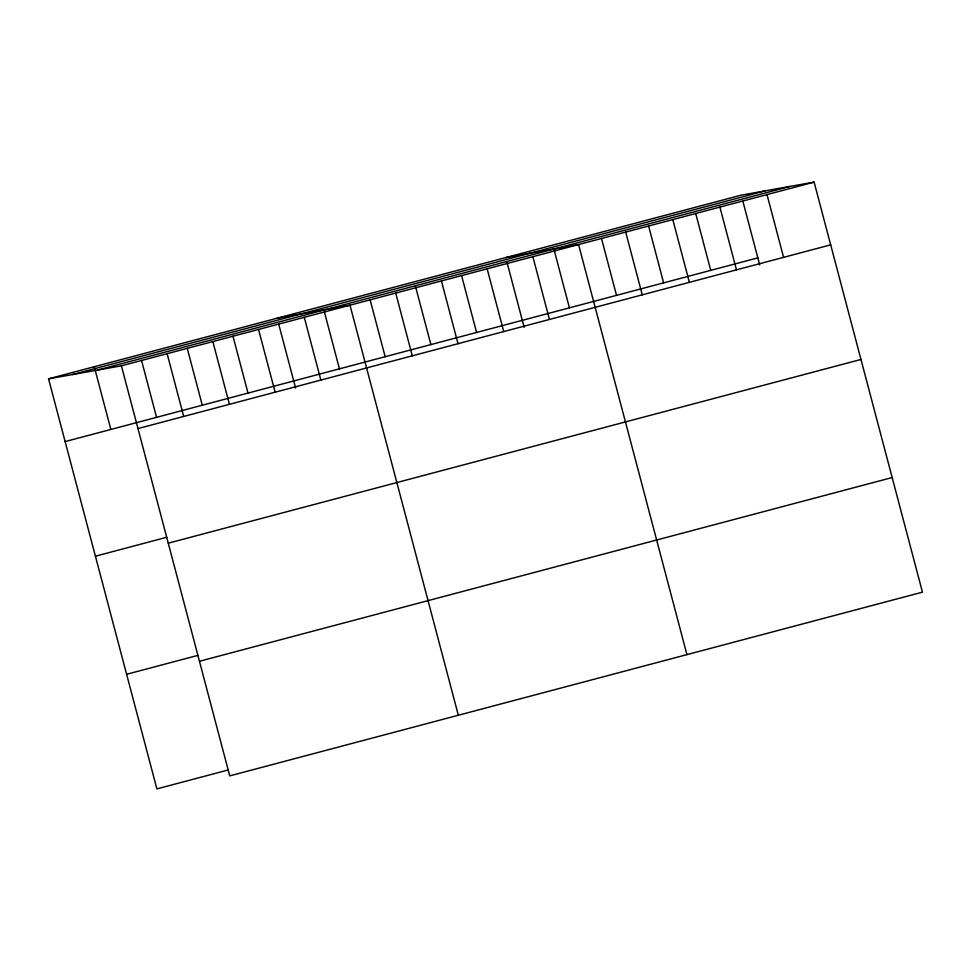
<?xml version="1.0" encoding="UTF-8"?>
<svg xmlns="http://www.w3.org/2000/svg" width="971" height="971" viewBox="0 0 971 971"><rect width="100%" height="100%" fill="white"/><g stroke="black" fill="none" stroke-linecap="round" stroke-linejoin="round"><path stroke-width="1.46" d="M48.55 378.836L741.261 195.122L814.111 182.111L922.45 592.164L229.739 775.878L121.399 365.824L48.55 378.836L156.889 788.889L228.331 769.942M72.594 374.539L765.294 190.826M97.355 370.121L790.066 186.408M121.399 365.824L814.111 182.111M65.13 441.587L757.841 257.873M137.979 428.575L830.691 244.862M95.413 556.201L166.842 537.254M168.262 543.177L860.974 359.464M126.606 674.287L198.048 655.34M199.456 661.263L892.167 477.55M505.733 257.582L578.582 244.571L686.934 654.624M277.148 318.209L349.997 305.197L458.336 715.251M767.005 194.601L783.585 257.351M742.803 200.961L759.71 264.949M719.899 207.09L736.479 269.841M695.697 213.45L710.736 270.375M672.794 219.58L689.374 282.343M648.592 225.952L663.63 282.864M625.688 232.081L642.268 294.832M601.486 238.441L616.524 295.354M554.004 249.474L569.419 307.843M532.873 256.696L549.452 319.447M506.898 261.964L524.182 327.409M487.151 268.821L503.731 331.572M461.565 275.546L476.603 332.47M441.429 280.947L458.009 343.698M415.454 286.214L430.881 344.596M395.719 293.072L412.299 355.823M370.121 299.796L385.159 356.721M324.399 311.922L339.437 368.846M304.275 317.323L320.855 380.074M278.689 324.047L295.597 388.036M258.553 329.448L275.133 392.199M232.967 336.172L248.006 393.085M212.843 341.574L229.423 404.324M187.245 348.298L202.284 405.21M167.121 353.699L183.701 416.45M141.535 360.423L156.562 417.336M94.272 366.71L110.852 429.461"/></g></svg>
